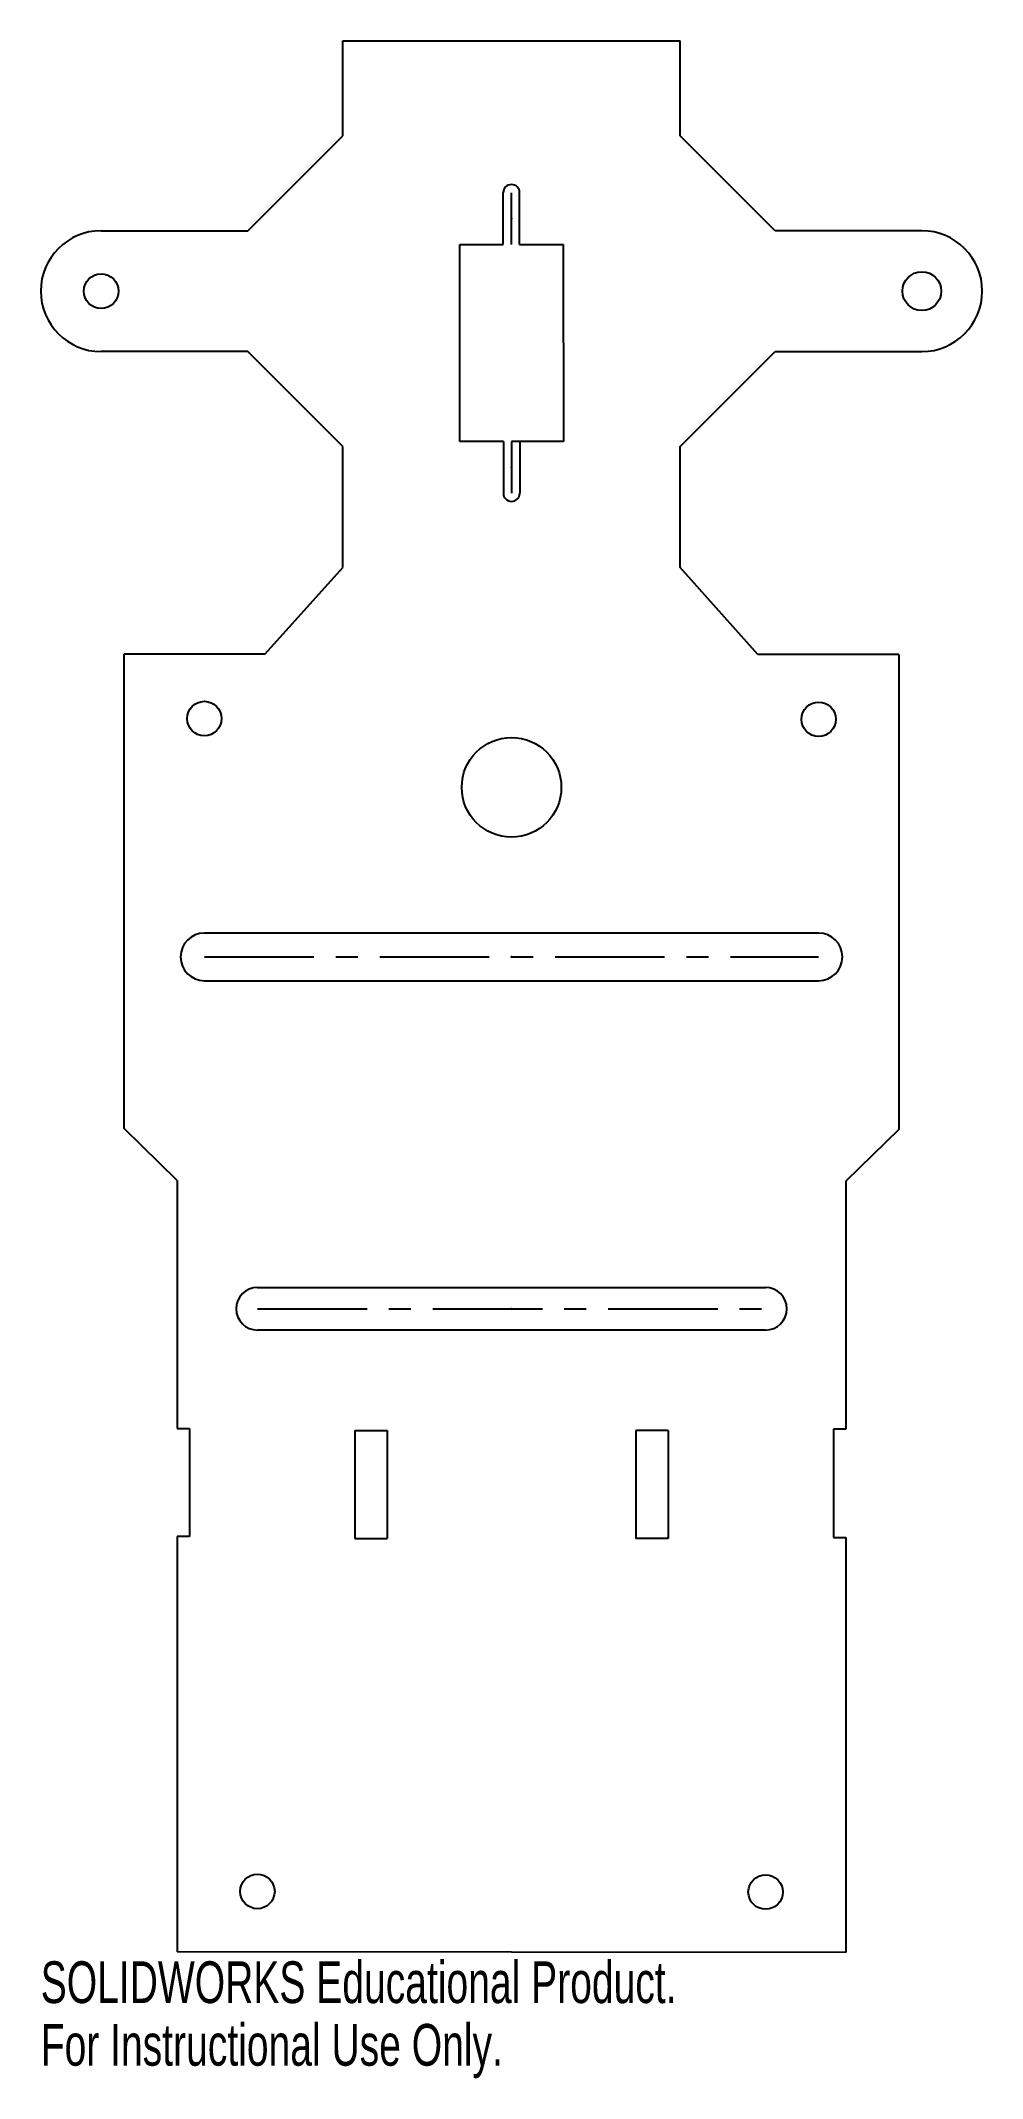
# Model space of a CAD drawing. Header units: millimetres. Extents: x -55 to 54, y -67 to 169.
import ezdxf

# ---------------------------------------------------------------- set-up
doc = ezdxf.new("R2010")
doc.units = ezdxf.units.MM
doc.header["$PDSIZE"] = -1
doc.linetypes.add('CENTERX2', pattern=[20.32, 12.7, -2.54, 2.54, -2.54])
doc.styles.add('SLDTEXTSTYLE0', font='TXT', dxfattribs={"width": 0.7})

msp = doc.modelspace()

# ---------------------------------------------------------------- linework, layer by layer
at = {"color": 7, "linetype": 'Continuous'}
for p, q in [((-20, 158), (-20, 169)), ((-20, 169), (19.11, 169)), ((19.11, 158), (19.11, 169)), ((-31, 147), (-20, 158)), ((30.11, 147), (19.11, 158)), ((-1.4, 145.4), (-1.4, 151.4)), ((0.5, 145.4), (0.5, 151.4)), ((-48, 147), (-31, 147)), ((47.11, 147), (30.11, 147)), ((-6.45, 122.6), (-6.45, 145.4)), ((-6.45, 145.4), (-1.4, 145.4)), ((0.5, 145.4), (5.55, 145.4)), ((5.55, 145.4), (5.57, 122.6)), ((-31, 133), (-48, 133)), ((-20, 122), (-31, 133)), ((19.11, 122), (30.11, 133)), ((30.11, 133), (47.11, 133)), ((-20, 108), (-20, 122)), ((-1.39, 122.6), (-6.45, 122.6)), ((-1.39, 122.6), (-1.39, 116.6)), ((5.57, 122.6), (-0.44, 122.6)), ((0.51, 122.6), (0.51, 116.6)), ((19.11, 108), (19.11, 122)), ((-29, 98), (-20, 108)), ((28.11, 97.91), (19.11, 108)), ((-45.35, 43), (-45.35, 98)), ((-45.35, 98), (-29, 98)), ((44.46, 97.91), (28.11, 97.91)), ((44.46, 97.91), (44.46, 42.91)), ((-36.04, 65.66), (35.15, 65.66)), ((-36.04, 60.13), (35.15, 60.13)), ((-39.2, 37), (-45.35, 43)), ((44.46, 42.91), (38.31, 36.92)), ((-39.2, 37), (-39.2, 8.27)), ((38.31, 36.92), (38.31, 8.18)), ((-29.89, 24.61), (29, 24.61)), ((-29.89, 19.68), (29, 19.68)), ((-39.2, 8.27), (-37.76, 8.27)), ((-37.76, 8.27), (-37.76, -4.25)), ((-18.61, 8.03), (-14.86, 8.03)), ((-18.61, 8.03), (-18.61, -4.49)), ((-14.86, 8.03), (-14.86, -4.49)), ((17.72, 8.03), (13.97, 8.03)), ((13.97, 8.03), (13.97, -4.49)), ((17.72, 8.03), (17.72, -4.49)), ((38.31, 8.18), (36.87, 8.18)), ((36.87, 8.18), (36.87, -4.34)), ((-37.76, -4.25), (-39.2, -4.25)), ((-39.2, -4.25), (-39.2, -52.34)), ((-18.61, -4.49), (-14.86, -4.49)), ((17.72, -4.49), (13.97, -4.49)), ((36.87, -4.34), (38.31, -4.34)), ((38.31, -4.34), (38.31, -52.43)), ((38.31, -52.43), (-39.2, -52.34))]:
    msp.add_line(p, q, dxfattribs=at)
at = {"color": 7, "linetype": 'CENTERX2'}
for p, q in [((-0.45, 145.4), (-0.45, 151.4)), ((-0.44, 122.6), (-0.44, 116.6)), ((-36.04, 62.89), (35.15, 62.89)), ((-29.89, 22.14), (29, 22.14))]:
    msp.add_line(p, q, dxfattribs=at)
at = {"color": 7, "linetype": 'Continuous'}
for centre, radius in [((-48, 140), 2), ((47.11, 140), 2.25), ((-36.04, 90.49), 2), ((35.15, 90.41), 2), ((-0.44, 82.53), 5.77), ((-29.89, -45.35), 2), ((29, -45.42), 2)]:
    msp.add_circle(centre, radius, dxfattribs=at)
for centre, radius, start, end in [((-0.45, 151.4), 0.95, 0, 180), ((-48, 140), 7, 90, 270), ((47.11, 140), 7, 270, 90), ((-0.45, 145.4), 0.95, 180, 180.0245), ((-0.44, 122.6), 0.95, 0, 0.0245), ((-0.44, 116.6), 0.95, 180, 0), ((-36.04, 62.89), 2.76, 90, 270), ((35.15, 62.89), 2.76, 270, 90), ((-29.89, 22.14), 2.47, 90, 270), ((29, 22.14), 2.47, 270, 90)]:
    msp.add_arc(centre, radius, start, end, dxfattribs=at)
for p in [(-0.45, 148.4), (-0.44, 119.6), (-0.44, 62.89), (-0.45, 22.14)]:
    msp.add_point(p, dxfattribs=at)

# ---------------------------------------------------------------- texts
at = {"color": 7, "linetype": 'Continuous', "char_height": 4.8336, "attachment_point": 1, "style": 'SLDTEXTSTYLE0'}
for s, insert in [('SOLIDWORKS Educational Product.', (-55, -53.45)), ('For Instructional Use Only.', (-55, -60.7))]:
    msp.add_mtext(s, dxfattribs=dict(at, insert=insert))

doc.saveas('drawing.dxf')
